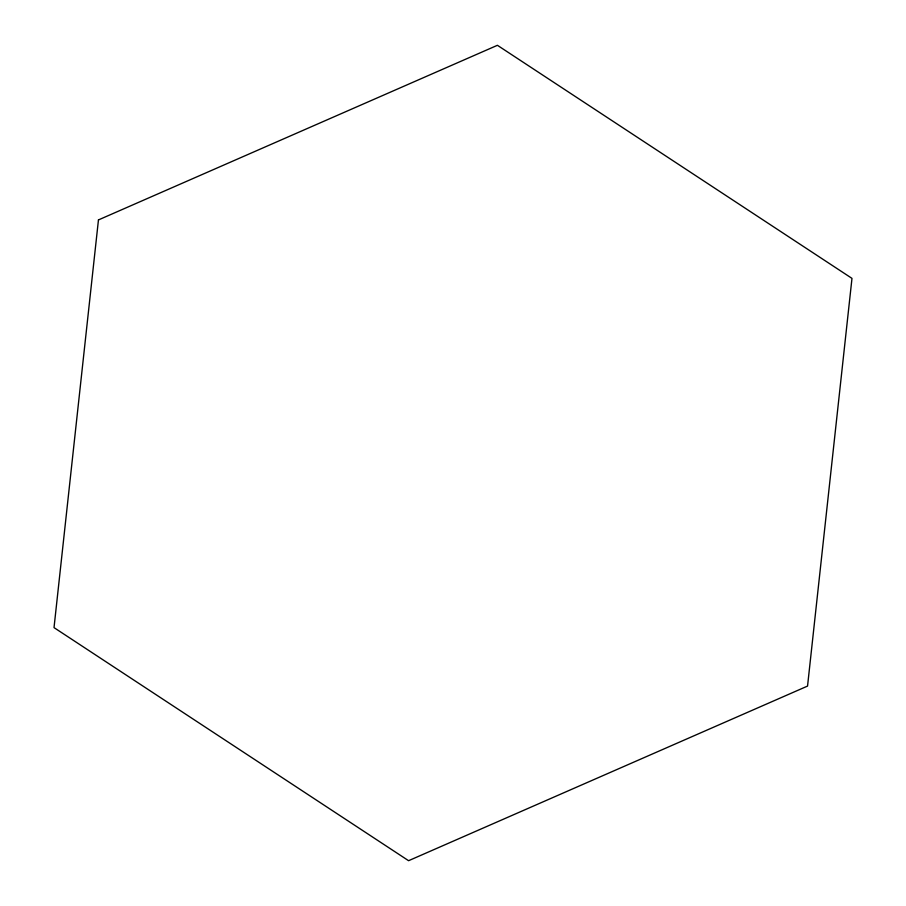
<?xml version="1.0" encoding="UTF-8"?>
<svg xmlns="http://www.w3.org/2000/svg" width="906" height="906" viewBox="0 0 906 906"><rect width="100%" height="100%" fill="white"/><g stroke="black" fill="none" stroke-linecap="round" stroke-linejoin="round"><path stroke-width="1.36" d="M98.448 219.92L54.02 627.62L408.583 860.7L807.552 686.08L851.98 278.38L497.417 45.3L98.448 219.92"/></g></svg>
